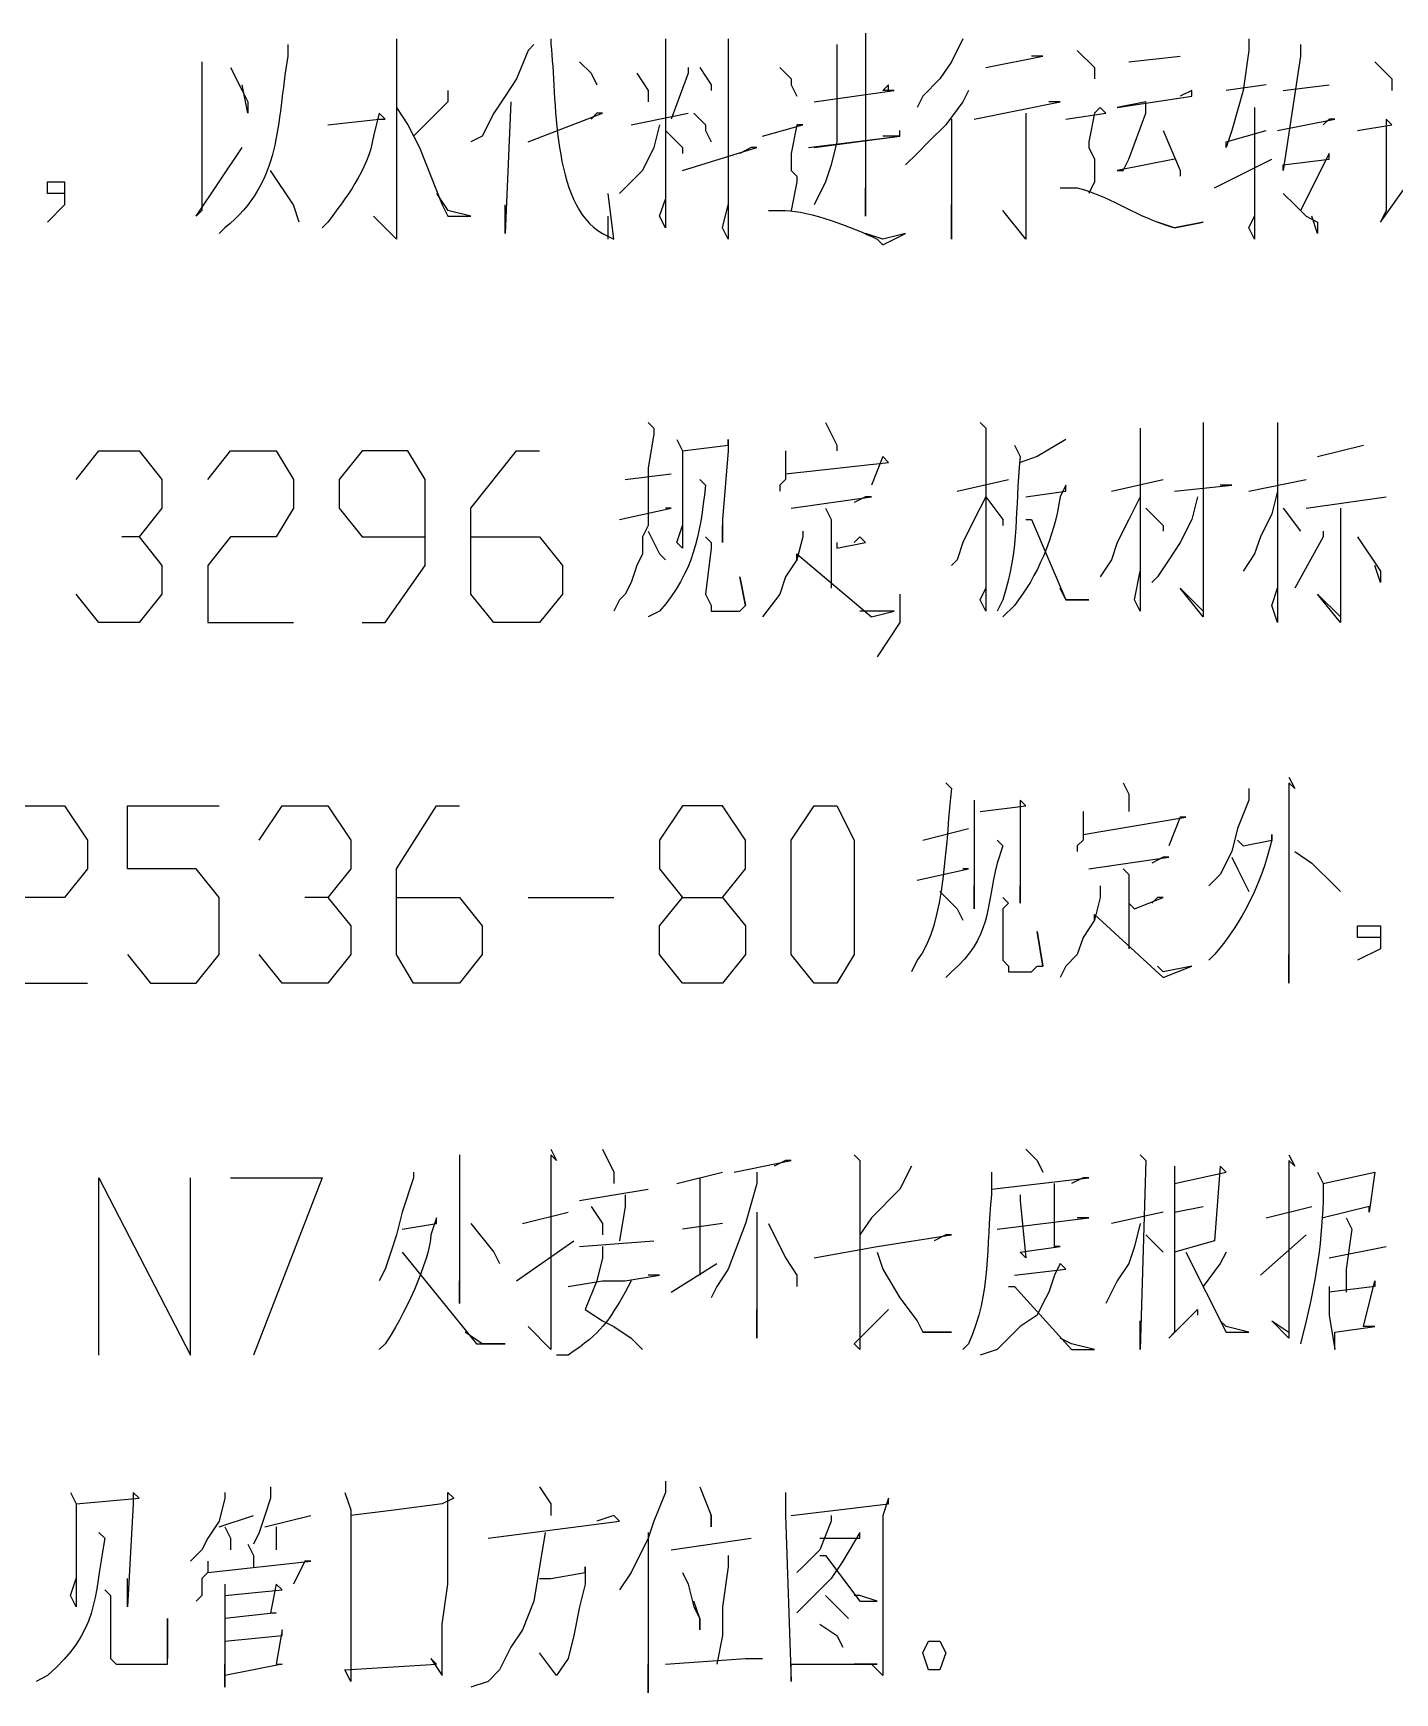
# Model space of a CAD drawing. Header units: millimetres. Extents: x -2210 to 6171, y -6737 to 5572.
# Drawn here: x 4277 to 4740, y 3238 to 3802 of the extents above; entities that cross this region are included whole.
import ezdxf

# ---------------------------------------------------------------- set-up
doc = ezdxf.new("R2010")
doc.units = ezdxf.units.MM
doc.layers.add('1', color=7, linetype='Continuous')

msp = doc.modelspace()

# ---------------------------------------------------------------- linework, layer by layer
at = {"layer": '1', "color": 0, "lineweight": 25}
for points in [[(4400.77, 3799.76), (4400.77, 3795.87), (4400.77, 3739.45), (4400.77, 3733.61), (4400.77, 3731.67), (4392.99, 3739.45), (4400.77, 3731.67)], [(4447.46, 3797.81), (4445.52, 3795.87), (4441.62, 3786.14), (4437.73, 3780.3), (4433.84, 3774.47), (4429.95, 3766.68), (4426.06, 3764.74)], [(4492.21, 3799.76), (4492.21, 3795.87), (4492.21, 3735.56), (4490.26, 3739.45), (4492.21, 3745.28)], [(4513.61, 3799.76), (4513.61, 3795.87), (4513.61, 3731.67), (4511.66, 3735.56), (4513.61, 3743.34)], [(4550.57, 3797.81), (4550.57, 3764.74), (4548.63, 3756.96), (4546.68, 3751.12), (4542.79, 3743.34)], [(4560.3, 3801.7), (4560.3, 3797.81), (4560.3, 3739.45), (4560.3, 3743.34), (4560.3, 3749.17)], [(4593.38, 3799.76), (4589.48, 3791.98), (4585.59, 3786.14), (4579.76, 3780.3), (4577.81, 3776.41)], [(4690.65, 3799.76), (4690.65, 3795.87), (4688.71, 3782.25), (4684.81, 3768.63), (4682.87, 3762.79), (4682.87, 3764.74), (4696.49, 3768.63)], [(4708.16, 3797.81), (4708.16, 3793.92), (4702.32, 3755.01), (4702.32, 3756.96), (4717.89, 3758.9), (4717.89, 3760.85), (4708.16, 3741.39)], [(4334.62, 3791.98), (4334.62, 3790.03), (4334.62, 3741.39), (4332.67, 3739.45), (4348.24, 3762.79)], [(4463.02, 3791.98), (4466.92, 3788.09), (4468.86, 3784.19)], [(4601.16, 3790.03), (4620.61, 3793.92), (4618.67, 3793.92), (4616.72, 3793.92)], [(4632.29, 3795.87), (4638.12, 3790.03), (4638.12, 3786.14)], [(4649.8, 3791.98), (4667.31, 3793.92)], [(4733.45, 3791.98), (4737.34, 3788.09), (4739.29, 3786.14), (4739.29, 3782.25)], [(4344.35, 3790.03), (4348.24, 3782.25), (4350.18, 3778.36), (4350.18, 3774.47), (4348.24, 3784.19)], [(4482.48, 3788.09), (4486.37, 3782.25), (4486.37, 3778.36)], [(4499.99, 3790.03), (4499.99, 3788.09), (4494.15, 3772.52)], [(4503.88, 3790.03), (4507.77, 3784.19), (4507.77, 3782.25)], [(4531.12, 3790.03), (4535.01, 3786.14), (4535.01, 3784.19)], [(4418.28, 3782.25), (4418.28, 3778.36), (4406.6, 3766.68)], [(4535.01, 3784.19), (4536.95, 3780.3)], [(4542.79, 3778.36), (4570.03, 3782.25), (4568.08, 3782.25), (4568.08, 3784.19), (4566.14, 3782.25)], [(4542.79, 3778.36), (4570.03, 3782.25), (4568.08, 3782.25), (4566.14, 3782.25)], [(4595.32, 3782.25), (4593.38, 3778.36), (4587.54, 3770.58), (4581.7, 3764.74), (4577.81, 3760.85), (4573.92, 3756.96)], [(4655.63, 3778.36), (4645.9, 3776.41), (4671.2, 3780.3), (4671.2, 3782.25), (4667.31, 3780.3)], [(4696.49, 3784.19), (4682.87, 3782.25)], [(4702.32, 3782.25), (4717.89, 3784.19)], [(4400.77, 3776.41), (4404.66, 3770.58), (4408.55, 3762.79), (4412.44, 3753.07), (4416.33, 3743.34), (4418.28, 3739.45), (4426.06, 3739.45), (4418.28, 3741.39)], [(4439.68, 3778.36), (4437.73, 3733.61), (4437.73, 3735.56), (4437.73, 3743.34)], [(4597.27, 3772.52), (4626.45, 3778.36), (4624.5, 3778.36), (4624.5, 3778.36), (4622.56, 3778.36)], [(4628.39, 3772.52), (4642.01, 3774.47), (4640.07, 3776.41), (4638.12, 3774.47), (4636.18, 3764.74), (4636.18, 3762.79), (4636.18, 3762.79), (4638.12, 3758.9), (4638.12, 3755.01), (4638.12, 3751.12), (4636.18, 3747.23)], [(4665.36, 3758.9), (4645.9, 3755.01), (4647.85, 3755.01), (4649.8, 3758.9), (4655.63, 3774.47), (4655.63, 3778.36)], [(4692.6, 3776.41), (4692.6, 3731.67), (4690.65, 3735.56), (4692.6, 3739.45)], [(4445.52, 3764.74), (4470.81, 3774.47), (4468.86, 3774.47), (4466.92, 3772.52)], [(4490.26, 3770.58), (4488.32, 3762.79), (4484.43, 3755.01), (4480.53, 3751.12), (4476.64, 3747.23)], [(4480.53, 3770.58), (4499.99, 3774.47)], [(4501.94, 3774.47), (4505.83, 3770.58), (4505.83, 3768.63), (4507.77, 3764.74)], [(4525.28, 3766.68), (4538.9, 3770.58), (4536.95, 3770.58), (4535.01, 3760.85), (4535.01, 3758.9), (4535.01, 3756.96), (4535.01, 3755.01), (4536.95, 3753.07), (4536.95, 3751.12), (4535.01, 3741.39)], [(4589.48, 3772.52), (4589.48, 3731.67), (4589.48, 3735.56), (4589.48, 3743.34)], [(4614.78, 3774.47), (4614.78, 3731.67), (4606.99, 3741.39)], [(4700.38, 3768.63), (4719.83, 3772.52), (4717.89, 3772.52), (4715.94, 3770.58)], [(4727.62, 3768.63), (4739.29, 3770.58), (4737.34, 3772.52), (4737.34, 3741.39), (4735.4, 3737.5), (4745.13, 3751.12)], [(4492.21, 3768.63), (4498.04, 3762.79), (4498.04, 3760.85)], [(4540.85, 3762.79), (4571.97, 3766.68), (4570.03, 3766.68), (4566.14, 3766.68)], [(4542.79, 3762.79), (4571.97, 3766.68), (4571.97, 3768.63)], [(4661.47, 3768.63), (4667.31, 3755.01), (4667.31, 3753.07)], [(4498.04, 3755.01), (4523.34, 3762.79), (4521.39, 3762.79), (4517.5, 3760.85)], [(4678.98, 3749.17), (4698.43, 3758.9)], [(4367.69, 3737.5), (4365.75, 3743.34), (4357.97, 3755.01)], [(4287.93, 3747.23), (4282.09, 3747.23), (4282.09, 3751.12), (4287.93, 3751.12), (4287.93, 3743.34), (4282.09, 3737.5)], [(4414.39, 3747.23), (4418.28, 3741.39)], [(4702.32, 3747.23), (4706.22, 3743.34), (4710.11, 3739.45), (4714, 3737.5), (4714, 3735.56), (4714, 3733.61), (4712.05, 3739.45)], [(4472.75, 3731.67), (4472.75, 3739.45)], [(4486.37, 3669.41), (4488.32, 3667.46), (4488.32, 3665.52), (4486.37, 3653.84), (4486.37, 3646.06), (4486.37, 3640.23), (4486.37, 3634.39), (4484.43, 3630.5), (4484.43, 3624.66), (4482.48, 3620.77), (4480.53, 3614.93), (4478.59, 3611.04), (4476.64, 3609.1), (4474.7, 3605.21)], [(4546.68, 3669.41), (4550.57, 3661.63), (4550.57, 3659.68)], [(4599.21, 3669.41), (4601.16, 3667.46), (4601.16, 3667.46), (4601.16, 3605.21), (4599.21, 3609.1), (4601.16, 3612.99)], [(4653.69, 3667.46), (4653.69, 3665.52), (4653.69, 3605.21), (4651.74, 3609.1), (4653.69, 3618.82)], [(4675.09, 3669.41), (4675.09, 3605.21), (4675.09, 3603.26), (4667.31, 3612.99), (4675.09, 3605.21)], [(4700.38, 3669.41), (4700.38, 3611.04), (4700.38, 3601.31), (4698.43, 3607.15), (4700.38, 3612.99)], [(4496.1, 3663.57), (4498.04, 3659.68), (4498.04, 3626.61), (4496.1, 3628.55), (4498.04, 3634.39)], [(4498.04, 3659.68), (4513.61, 3661.63), (4513.61, 3663.57), (4513.61, 3659.68), (4511.66, 3636.33), (4511.66, 3628.55), (4511.66, 3632.44), (4511.66, 3634.39)], [(4628.39, 3663.57), (4618.67, 3657.74), (4612.83, 3655.79)], [(4291.82, 3649.95), (4299.6, 3659.68), (4313.22, 3659.68), (4321, 3649.95), (4321, 3640.23), (4313.22, 3630.5), (4307.38, 3630.5)], [(4336.57, 3649.95), (4344.35, 3659.68), (4359.91, 3659.68), (4365.75, 3649.95), (4365.75, 3640.23), (4359.91, 3630.5), (4344.35, 3630.5), (4336.57, 3620.77), (4336.57, 3601.31), (4365.75, 3601.31)], [(4389.09, 3601.31), (4396.88, 3601.31), (4410.5, 3620.77), (4410.5, 3649.95), (4404.66, 3659.68), (4389.09, 3659.68), (4381.31, 3649.95), (4381.31, 3640.23), (4389.09, 3630.5), (4410.5, 3630.5)], [(4426.06, 3630.5), (4449.41, 3630.5), (4457.19, 3620.77), (4457.19, 3611.04), (4449.41, 3601.31), (4433.84, 3601.31), (4426.06, 3611.04), (4426.06, 3640.23), (4441.62, 3659.68), (4449.41, 3659.68)], [(4533.06, 3659.68), (4533.06, 3655.79), (4533.06, 3651.9), (4533.06, 3649.95), (4531.12, 3648.01), (4531.12, 3646.06)], [(4533.06, 3651.9), (4568.08, 3655.79), (4566.14, 3657.74), (4562.25, 3648.01)], [(4714, 3657.74), (4729.56, 3661.63)], [(4478.59, 3649.95), (4494.15, 3651.9)], [(4591.43, 3646.06), (4608.94, 3649.95)], [(4643.96, 3646.06), (4661.47, 3649.95)], [(4665.36, 3646.06), (4684.81, 3648.01), (4684.81, 3648.01), (4680.92, 3648.01)], [(4700.38, 3646.06), (4698.43, 3638.28), (4694.54, 3630.5), (4692.6, 3624.66), (4688.71, 3618.82)], [(4690.65, 3646.06), (4710.11, 3649.95)], [(4476.64, 3636.33), (4494.15, 3640.23), (4492.21, 3640.23), (4492.21, 3640.23)], [(4535.01, 3640.23), (4562.25, 3644.12), (4560.3, 3644.12), (4556.41, 3642.17)], [(4546.68, 3640.23), (4548.63, 3636.33), (4548.63, 3612.99)], [(4601.16, 3644.12), (4597.27, 3636.33), (4593.38, 3628.55), (4591.43, 3622.72), (4589.48, 3620.77)], [(4601.16, 3644.12), (4606.99, 3636.33), (4606.99, 3634.39)], [(4653.69, 3644.12), (4649.8, 3636.33), (4645.9, 3628.55), (4643.96, 3622.72), (4640.07, 3616.88)], [(4655.63, 3640.23), (4661.47, 3634.39), (4661.47, 3632.44)], [(4673.14, 3644.12), (4671.2, 3636.33), (4667.31, 3628.55), (4663.41, 3622.72), (4659.52, 3616.88), (4657.58, 3614.93)], [(4702.32, 3640.23), (4708.16, 3632.44)], [(4710.11, 3640.23), (4737.34, 3644.12)], [(4721.78, 3640.23), (4721.78, 3638.28), (4721.78, 3609.1), (4721.78, 3603.26), (4721.78, 3601.31), (4714, 3611.04), (4721.78, 3603.26)], [(4614.78, 3636.33), (4616.72, 3636.33), (4628.39, 3609.1), (4636.18, 3609.1), (4628.39, 3609.1), (4626.45, 3612.99)], [(4313.22, 3630.5), (4321, 3620.77), (4321, 3611.04), (4313.22, 3601.31), (4299.6, 3601.31), (4291.82, 3611.04)], [(4486.37, 3632.44), (4490.26, 3624.66), (4492.21, 3622.72)], [(4505.83, 3630.5), (4507.77, 3628.55), (4507.77, 3626.61), (4505.83, 3611.04), (4507.77, 3607.15), (4507.77, 3605.21), (4515.55, 3605.21), (4517.5, 3605.21), (4519.45, 3607.15), (4517.5, 3616.88), (4519.45, 3607.15)], [(4538.9, 3632.44), (4538.9, 3630.5), (4536.95, 3622.72), (4533.06, 3616.88), (4531.12, 3611.04), (4525.28, 3603.26)], [(4550.57, 3628.55), (4550.57, 3626.61), (4560.3, 3628.55), (4558.36, 3630.5), (4556.41, 3628.55)], [(4715.94, 3632.44), (4715.94, 3630.5), (4706.22, 3612.99)], [(4727.62, 3630.5), (4735.4, 3618.82), (4735.4, 3614.93), (4733.45, 3620.77)], [(4536.95, 3622.72), (4536.95, 3624.66), (4562.25, 3603.26), (4570.03, 3605.21), (4562.25, 3605.21), (4558.36, 3605.21)], [(4571.97, 3611.04), (4571.97, 3601.31), (4564.19, 3589.64)], [(4647.85, 3546.84), (4649.8, 3542.95), (4649.8, 3539.06), (4649.8, 3537.11)], [(4690.65, 3544.89), (4690.65, 3541), (4686.76, 3531.28), (4684.81, 3523.49), (4680.92, 3515.71), (4677.03, 3511.82)], [(4704.27, 3548.79), (4706.22, 3544.89), (4704.27, 3546.84), (4704.27, 3478.75), (4704.27, 3482.64), (4704.27, 3488.47)], [(4264.58, 3527.38), (4272.36, 3539.06), (4287.93, 3539.06), (4295.71, 3527.38), (4295.71, 3517.66), (4287.93, 3507.93), (4272.36, 3507.93), (4264.58, 3498.2), (4264.58, 3478.75), (4295.71, 3478.75)], [(4309.33, 3488.47), (4317.11, 3478.75), (4332.67, 3478.75), (4340.46, 3488.47), (4340.46, 3507.93), (4332.67, 3517.66), (4309.33, 3517.66), (4309.33, 3539.06), (4340.46, 3539.06)], [(4354.08, 3527.38), (4361.86, 3539.06), (4377.42, 3539.06), (4385.2, 3527.38), (4385.2, 3517.66), (4377.42, 3507.93), (4369.64, 3507.93)], [(4400.77, 3507.93), (4422.17, 3507.93), (4429.95, 3498.2), (4429.95, 3488.47), (4422.17, 3478.75), (4406.6, 3478.75), (4400.77, 3488.47), (4400.77, 3517.66), (4414.39, 3539.06), (4422.17, 3539.06)], [(4498.04, 3478.75), (4490.26, 3488.47), (4490.26, 3498.2), (4498.04, 3507.93), (4511.66, 3507.93), (4519.45, 3517.66), (4519.45, 3527.38), (4511.66, 3539.06), (4498.04, 3539.06), (4490.26, 3527.38), (4490.26, 3517.66), (4498.04, 3507.93)], [(4542.79, 3478.75), (4535.01, 3488.47), (4535.01, 3527.38), (4542.79, 3539.06), (4550.57, 3539.06), (4556.41, 3527.38), (4556.41, 3488.47), (4550.57, 3478.75), (4542.79, 3478.75)], [(4597.27, 3541), (4597.27, 3504.04), (4597.27, 3511.82)], [(4599.21, 3537.11), (4614.78, 3539.06), (4612.83, 3541), (4612.83, 3539.06), (4612.83, 3515.71), (4612.83, 3505.98), (4612.83, 3511.82)], [(4634.23, 3537.11), (4634.23, 3531.28), (4634.23, 3527.38), (4632.29, 3525.44), (4632.29, 3523.49)], [(4634.23, 3529.33), (4669.25, 3535.17), (4667.31, 3535.17), (4663.41, 3525.44)], [(4579.76, 3527.38), (4595.32, 3531.28)], [(4636.18, 3517.66), (4663.41, 3521.55), (4661.47, 3521.55), (4657.58, 3519.6)], [(4684.81, 3521.55), (4686.76, 3517.66), (4688.71, 3513.77), (4690.65, 3509.88)], [(4706.22, 3523.49), (4712.05, 3519.6), (4719.83, 3511.82), (4721.78, 3509.88)], [(4577.81, 3513.77), (4595.32, 3517.66), (4593.38, 3517.66), (4593.38, 3517.66)], [(4647.85, 3517.66), (4649.8, 3515.71), (4649.8, 3490.42)], [(4585.59, 3509.88), (4591.43, 3504.04), (4593.38, 3500.15)], [(4640.07, 3511.82), (4640.07, 3507.93), (4638.12, 3500.15), (4634.23, 3494.31), (4632.29, 3488.47), (4628.39, 3484.58), (4626.45, 3480.69)], [(4377.42, 3507.93), (4385.2, 3498.2), (4385.2, 3488.47), (4377.42, 3478.75), (4361.86, 3478.75), (4354.08, 3488.47)], [(4445.52, 3507.93), (4474.7, 3507.93)], [(4511.66, 3507.93), (4519.45, 3498.2), (4519.45, 3488.47), (4511.66, 3478.75), (4498.04, 3478.75)], [(4606.99, 3507.93), (4608.94, 3505.98), (4606.99, 3504.04), (4606.99, 3486.53), (4608.94, 3484.58), (4608.94, 3482.64), (4616.72, 3482.64), (4618.67, 3484.58), (4620.61, 3484.58), (4618.67, 3496.26), (4620.61, 3484.58)], [(4649.8, 3505.98), (4651.74, 3504.04), (4661.47, 3507.93), (4659.52, 3507.93), (4657.58, 3505.98)], [(4638.12, 3500.15), (4638.12, 3502.09), (4661.47, 3480.69), (4671.2, 3484.58), (4661.47, 3482.64), (4659.52, 3484.58)], [(4735.4, 3494.31), (4727.62, 3494.31), (4727.62, 3498.2), (4735.4, 3498.2), (4735.4, 3490.42), (4727.62, 3486.53)], [(4422.17, 3420.38), (4422.17, 3418.44), (4422.17, 3414.54), (4422.17, 3369.8), (4422.17, 3371.74), (4422.17, 3377.58)], [(4453.3, 3422.33), (4455.24, 3418.44), (4453.3, 3420.38), (4453.3, 3375.63), (4453.3, 3356.18), (4453.3, 3354.23), (4445.52, 3362.02), (4453.3, 3354.23)], [(4470.81, 3422.33), (4474.7, 3414.54), (4474.7, 3410.65)], [(4556.41, 3420.38), (4558.36, 3418.44), (4558.36, 3354.23), (4556.41, 3356.18), (4568.08, 3367.85)], [(4614.78, 3422.33), (4618.67, 3418.44), (4620.61, 3414.54)], [(4653.69, 3420.38), (4655.63, 3418.44), (4653.69, 3354.23), (4653.69, 3358.12), (4653.69, 3363.96)], [(4704.27, 3420.38), (4706.22, 3416.49), (4704.27, 3418.44), (4704.27, 3360.07), (4704.27, 3358.12), (4698.43, 3363.96), (4704.27, 3360.07)], [(4406.6, 3414.54), (4406.6, 3412.6), (4402.71, 3400.93), (4400.77, 3393.14), (4398.82, 3387.31), (4396.88, 3381.47), (4394.93, 3377.58)], [(4496.1, 3410.65), (4511.66, 3414.54)], [(4523.34, 3414.54), (4523.34, 3410.65), (4519.45, 3397.03), (4513.61, 3381.47), (4509.72, 3375.63), (4507.77, 3371.74)], [(4515.55, 3414.54), (4535.01, 3418.44), (4533.06, 3418.44), (4529.17, 3416.49)], [(4575.87, 3416.49), (4571.97, 3408.71), (4562.25, 3398.98), (4558.36, 3393.14)], [(4665.36, 3410.65), (4682.87, 3414.54), (4680.92, 3416.49), (4678.98, 3391.2), (4678.98, 3391.2), (4665.36, 3387.31)], [(4715.94, 3410.65), (4733.45, 3414.54), (4733.45, 3414.54), (4731.51, 3400.93), (4731.51, 3402.87), (4715.94, 3398.98)], [(4299.6, 3352.29), (4299.6, 3412.6), (4330.73, 3352.29), (4330.73, 3412.6)], [(4344.35, 3412.6), (4375.48, 3412.6), (4352.13, 3352.29)], [(4463.02, 3404.82), (4486.37, 3408.71)], [(4503.88, 3412.6), (4503.88, 3379.52)], [(4603.1, 3408.71), (4636.18, 3412.6), (4634.23, 3412.6), (4630.34, 3410.65)], [(4612.83, 3406.76), (4612.83, 3404.82), (4614.78, 3385.36), (4612.83, 3387.31), (4626.45, 3389.25), (4624.5, 3389.25), (4624.5, 3406.76), (4624.5, 3410.65)], [(4466.92, 3402.87), (4470.81, 3397.03), (4470.81, 3393.14)], [(4478.59, 3406.76), (4478.59, 3402.87), (4476.64, 3391.2)], [(4665.36, 3400.93), (4675.09, 3402.87)], [(4696.49, 3398.98), (4712.05, 3402.87)], [(4426.06, 3397.03), (4426.06, 3397.03), (4433.84, 3387.31), (4435.79, 3383.42)], [(4443.57, 3397.03), (4459.13, 3400.93)], [(4511.66, 3397.03), (4498.04, 3395.09)], [(4523.34, 3400.93), (4523.34, 3397.03), (4523.34, 3358.12), (4523.34, 3362.02), (4523.34, 3367.85)], [(4527.23, 3397.03), (4533.06, 3385.36), (4536.95, 3379.52), (4536.95, 3375.63)], [(4605.05, 3395.09), (4636.18, 3398.98), (4634.23, 3398.98), (4632.29, 3398.98)], [(4653.69, 3397.03), (4651.74, 3389.25), (4649.8, 3383.42), (4645.9, 3377.58), (4643.96, 3373.69), (4642.01, 3369.8)], [(4661.47, 3400.93), (4643.96, 3397.03)], [(4723.73, 3398.98), (4725.67, 3395.09), (4723.73, 3381.47), (4723.73, 3373.69)], [(4441.62, 3377.58), (4461.08, 3391.2)], [(4463.02, 3389.25), (4488.32, 3391.2)], [(4542.79, 3385.36), (4564.19, 3389.25), (4589.48, 3393.14), (4587.54, 3393.14), (4583.65, 3391.2)], [(4655.63, 3393.14), (4659.52, 3389.25), (4661.47, 3387.31)], [(4694.54, 3379.52), (4710.11, 3393.14)], [(4402.71, 3387.31), (4428.01, 3356.18), (4437.73, 3356.18), (4429.95, 3356.18), (4424.11, 3360.07)], [(4470.81, 3389.25), (4470.81, 3385.36), (4468.86, 3377.58), (4464.97, 3367.85), (4470.81, 3363.96), (4474.7, 3362.02), (4480.53, 3358.12), (4484.43, 3354.23)], [(4564.19, 3387.31), (4566.14, 3381.47), (4571.97, 3371.74), (4577.81, 3363.96), (4579.76, 3360.07), (4589.48, 3360.07), (4579.76, 3360.07)], [(4669.25, 3387.31), (4682.87, 3360.07), (4690.65, 3360.07), (4682.87, 3362.02), (4680.92, 3363.96)], [(4682.87, 3387.31), (4680.92, 3383.42), (4675.09, 3375.63)], [(4717.89, 3385.36), (4737.34, 3389.25)], [(4494.15, 3373.69), (4509.72, 3383.42)], [(4610.88, 3379.52), (4628.39, 3381.47), (4626.45, 3383.42), (4624.5, 3379.52), (4622.56, 3373.69), (4620.61, 3369.8), (4618.67, 3365.91), (4618.67, 3365.91), (4612.83, 3362.02), (4608.94, 3358.12), (4605.05, 3354.23), (4599.21, 3352.29)], [(4459.13, 3375.63), (4470.81, 3377.58), (4478.59, 3377.58), (4490.26, 3379.52), (4488.32, 3379.52), (4486.37, 3379.52)], [(4608.94, 3375.63), (4610.88, 3375.63), (4630.34, 3354.23), (4638.12, 3354.23), (4638.12, 3354.23), (4630.34, 3356.18), (4626.45, 3358.12)], [(4717.89, 3375.63), (4717.89, 3371.74), (4717.89, 3365.91), (4719.83, 3354.23), (4719.83, 3360.07), (4733.45, 3362.02), (4729.56, 3362.02), (4733.45, 3377.58), (4733.45, 3375.63), (4717.89, 3373.69)], [(4577.81, 3363.96), (4579.76, 3360.07)], [(4357.97, 3307.54), (4357.97, 3303.65), (4356.02, 3297.81), (4354.08, 3291.98), (4352.13, 3288.09)], [(4449.41, 3307.54), (4453.3, 3301.7), (4453.3, 3297.81)], [(4492.21, 3309.49), (4492.21, 3305.59), (4488.32, 3295.87), (4486.37, 3290.03), (4480.53, 3278.36), (4476.64, 3272.52)], [(4503.88, 3307.54), (4507.77, 3297.81), (4507.77, 3293.92), (4507.77, 3297.81)], [(4289.87, 3305.59), (4291.82, 3301.7), (4291.82, 3266.68), (4289.87, 3270.58), (4291.82, 3276.41)], [(4291.82, 3301.7), (4313.22, 3303.65), (4311.27, 3305.59), (4311.27, 3301.7), (4309.33, 3266.68), (4309.33, 3270.58), (4309.33, 3276.41)], [(4342.4, 3305.59), (4342.4, 3303.65), (4340.46, 3295.87), (4336.57, 3290.03), (4336.57, 3290.03), (4334.62, 3286.14), (4330.73, 3282.25)], [(4383.26, 3305.59), (4385.2, 3299.76), (4385.2, 3255.01), (4385.2, 3241.39), (4383.26, 3245.28), (4414.39, 3247.23), (4412.44, 3249.17), (4416.33, 3243.34), (4416.33, 3251.12), (4416.33, 3260.85), (4418.28, 3274.47), (4418.28, 3305.59), (4420.22, 3303.65), (4416.33, 3301.7), (4400.77, 3299.76), (4400.77, 3299.76), (4385.2, 3297.81)], [(4533.06, 3305.59), (4533.06, 3297.81), (4535.01, 3241.39), (4535.01, 3247.23), (4564.19, 3247.23), (4562.25, 3247.23), (4556.41, 3247.23)], [(4535.01, 3297.81), (4568.08, 3301.7), (4568.08, 3303.65), (4566.14, 3297.81), (4566.14, 3249.17), (4566.14, 3243.34), (4562.25, 3247.23)], [(4340.46, 3293.92), (4352.13, 3297.81)], [(4356.02, 3293.92), (4371.59, 3297.81)], [(4431.9, 3290.03), (4476.64, 3295.87), (4474.7, 3297.81), (4468.86, 3295.87)], [(4548.63, 3297.81), (4548.63, 3295.87), (4544.74, 3286.14), (4538.9, 3280.3), (4536.95, 3278.36)], [(4342.4, 3293.92), (4344.35, 3290.03), (4344.35, 3286.14)], [(4359.91, 3293.92), (4359.91, 3290.03), (4359.91, 3286.14)], [(4451.35, 3291.98), (4449.41, 3280.3), (4447.46, 3268.63), (4443.57, 3258.9), (4439.68, 3253.07), (4435.79, 3245.28), (4431.9, 3241.39), (4426.06, 3239.45)], [(4486.37, 3291.98), (4486.37, 3237.5), (4486.37, 3243.34), (4486.37, 3247.23)], [(4494.15, 3286.14), (4521.39, 3290.03)], [(4544.74, 3290.03), (4546.68, 3290.03), (4558.36, 3290.03), (4558.36, 3291.98), (4552.52, 3282.25), (4548.63, 3276.41), (4544.74, 3272.52), (4540.85, 3268.63), (4536.95, 3264.74)], [(4350.18, 3288.09), (4352.13, 3284.19), (4352.13, 3280.3)], [(4513.61, 3284.19), (4513.61, 3280.3), (4511.66, 3266.68), (4511.66, 3256.96), (4509.72, 3247.23)], [(4544.74, 3284.19), (4546.68, 3284.19), (4558.36, 3268.63), (4564.19, 3268.63), (4558.36, 3270.58), (4556.41, 3270.58)], [(4336.57, 3282.25), (4336.57, 3278.36), (4334.62, 3276.41), (4334.62, 3270.58), (4332.67, 3268.63)], [(4336.57, 3278.36), (4371.59, 3282.25), (4369.64, 3282.25), (4365.75, 3274.47)], [(4449.41, 3276.41), (4453.3, 3276.41), (4464.97, 3278.36), (4464.97, 3280.3), (4464.97, 3274.47), (4463.02, 3266.68), (4461.08, 3256.96), (4459.13, 3249.17), (4455.24, 3243.34), (4449.41, 3251.12)], [(4498.04, 3278.36), (4499.99, 3274.47), (4501.94, 3266.68), (4503.88, 3262.79), (4503.88, 3258.9), (4503.88, 3262.79), (4501.94, 3268.63)], [(4301.55, 3272.52), (4303.49, 3270.58), (4303.49, 3270.58), (4303.49, 3253.07), (4303.49, 3249.17), (4305.44, 3247.23), (4305.44, 3247.23), (4309.33, 3247.23), (4313.22, 3247.23), (4321, 3247.23), (4322.95, 3247.23), (4322.95, 3249.17), (4322.95, 3262.79), (4322.95, 3249.17)], [(4342.4, 3274.47), (4342.4, 3270.58), (4342.4, 3258.9), (4342.4, 3239.45), (4342.4, 3243.34), (4342.4, 3247.23)], [(4342.4, 3270.58), (4361.86, 3272.52), (4359.91, 3274.47), (4357.97, 3264.74), (4359.91, 3264.74), (4342.4, 3262.79)], [(4546.68, 3270.58), (4550.57, 3266.68), (4554.46, 3262.79)], [(4342.4, 3255.01), (4361.86, 3256.96), (4361.86, 3258.9), (4359.91, 3247.23), (4361.86, 3247.23), (4342.4, 3243.34)], [(4544.74, 3260.85), (4550.57, 3256.96), (4552.52, 3253.07)], [(4585.59, 3255.01), (4587.54, 3251.12), (4585.59, 3245.28), (4581.7, 3245.28), (4579.76, 3251.12), (4581.7, 3255.01), (4585.59, 3255.01)], [(4492.21, 3247.23), (4519.45, 3249.17), (4525.28, 3249.17)]]:
    msp.add_lwpolyline(points, dxfattribs=at)
for points, knots in [([(4363.8, 3797.81), (4363.8, 3797.81), (4363.8, 3793.92), (4363.8, 3793.92), (4359.91, 3770.58), (4361.86, 3751.12), (4342.4, 3735.56), (4342.4, 3735.56), (4340.46, 3733.61), (4340.46, 3733.61)], [0, 0, 0, 0, 1, 1, 1, 2, 2, 2, 3, 3, 3, 3]), ([(4453.3, 3799.76), (4453.3, 3799.76), (4453.3, 3797.81), (4453.3, 3797.81), (4455.24, 3780.3), (4453.3, 3743.34), (4470.81, 3733.61), (4470.81, 3733.61), (4474.7, 3731.67), (4474.7, 3731.67), (4474.7, 3731.67), (4472.75, 3747.23), (4472.75, 3747.23)], [0, 0, 0, 0, 1, 1, 1, 2, 2, 2, 3, 3, 3, 4, 4, 4, 4]), ([(4377.42, 3770.58), (4377.42, 3770.58), (4394.93, 3772.52), (4394.93, 3772.52), (4394.93, 3772.52), (4396.88, 3772.52), (4396.88, 3772.52), (4396.88, 3772.52), (4394.93, 3774.47), (4394.93, 3774.47), (4394.93, 3774.47), (4392.99, 3766.68), (4392.99, 3766.68), (4391.04, 3755.01), (4383.26, 3745.28), (4377.42, 3737.5), (4377.42, 3737.5), (4375.48, 3735.56), (4375.48, 3735.56)], [0, 0, 0, 0, 1, 1, 1, 2, 2, 2, 3, 3, 3, 4, 4, 4, 5, 5, 5, 6, 6, 6, 6]), ([(4626.45, 3749.17), (4626.45, 3749.17), (4632.29, 3749.17), (4632.29, 3749.17), (4645.9, 3745.28), (4651.74, 3739.45), (4665.36, 3735.56), (4665.36, 3735.56), (4675.09, 3737.5), (4675.09, 3737.5), (4675.09, 3737.5), (4665.36, 3735.56), (4665.36, 3735.56), (4665.36, 3735.56), (4659.52, 3737.5), (4659.52, 3737.5)], [0, 0, 0, 0, 1, 1, 1, 2, 2, 2, 3, 3, 3, 4, 4, 4, 5, 5, 5, 5]), ([(4527.23, 3741.39), (4527.23, 3741.39), (4533.06, 3741.39), (4533.06, 3741.39), (4540.85, 3741.39), (4556.41, 3735.56), (4564.19, 3731.67), (4564.19, 3731.67), (4566.14, 3729.72), (4566.14, 3729.72), (4566.14, 3729.72), (4573.92, 3733.61), (4573.92, 3733.61), (4573.92, 3733.61), (4566.14, 3731.67), (4566.14, 3731.67), (4566.14, 3731.67), (4560.3, 3733.61), (4560.3, 3733.61)], [0, 0, 0, 0, 1, 1, 1, 2, 2, 2, 3, 3, 3, 4, 4, 4, 5, 5, 5, 6, 6, 6, 6]), ([(4610.88, 3661.63), (4610.88, 3661.63), (4612.83, 3657.74), (4612.83, 3657.74), (4610.88, 3638.28), (4612.83, 3628.55), (4606.99, 3609.1), (4606.99, 3609.1), (4605.05, 3605.21), (4605.05, 3605.21)], [0, 0, 0, 0, 1, 1, 1, 2, 2, 2, 3, 3, 3, 3]), ([(4503.88, 3649.95), (4503.88, 3649.95), (4505.83, 3648.01), (4505.83, 3648.01), (4503.88, 3630.5), (4501.94, 3618.82), (4490.26, 3605.21), (4490.26, 3605.21), (4486.37, 3603.26), (4486.37, 3603.26)], [0, 0, 0, 0, 1, 1, 1, 2, 2, 2, 3, 3, 3, 3]), ([(4614.78, 3644.12), (4614.78, 3644.12), (4628.39, 3646.06), (4628.39, 3646.06), (4628.39, 3646.06), (4628.39, 3648.01), (4628.39, 3648.01), (4628.39, 3648.01), (4626.45, 3644.12), (4626.45, 3644.12), (4624.5, 3630.5), (4618.67, 3616.88), (4610.88, 3607.15), (4610.88, 3607.15), (4606.99, 3603.26), (4606.99, 3603.26)], [0, 0, 0, 0, 1, 1, 1, 2, 2, 2, 3, 3, 3, 4, 4, 4, 5, 5, 5, 5]), ([(4587.54, 3546.84), (4587.54, 3546.84), (4589.48, 3544.89), (4589.48, 3544.89), (4587.54, 3529.33), (4587.54, 3498.2), (4577.81, 3486.53), (4577.81, 3486.53), (4575.87, 3482.64), (4575.87, 3482.64)], [0, 0, 0, 0, 1, 1, 1, 2, 2, 2, 3, 3, 3, 3]), ([(4605.05, 3527.38), (4605.05, 3527.38), (4606.99, 3525.44), (4606.99, 3525.44), (4606.99, 3525.44), (4605.05, 3519.6), (4605.05, 3519.6), (4601.16, 3504.04), (4603.1, 3494.31), (4589.48, 3482.64), (4589.48, 3482.64), (4587.54, 3480.69), (4587.54, 3480.69)], [0, 0, 0, 0, 1, 1, 1, 2, 2, 2, 3, 3, 3, 4, 4, 4, 4]), ([(4686.76, 3527.38), (4686.76, 3527.38), (4688.71, 3525.44), (4688.71, 3525.44), (4688.71, 3525.44), (4698.43, 3527.38), (4698.43, 3527.38), (4698.43, 3527.38), (4698.43, 3529.33), (4698.43, 3529.33), (4698.43, 3529.33), (4698.43, 3527.38), (4698.43, 3527.38), (4694.54, 3511.82), (4688.71, 3500.15), (4678.98, 3488.47), (4678.98, 3488.47), (4677.03, 3486.53), (4677.03, 3486.53)], [0, 0, 0, 0, 1, 1, 1, 2, 2, 2, 3, 3, 3, 4, 4, 4, 5, 5, 5, 6, 6, 6, 6]), ([(4603.1, 3414.54), (4603.1, 3414.54), (4603.1, 3406.76), (4603.1, 3406.76), (4601.16, 3389.25), (4603.1, 3373.69), (4595.32, 3356.18), (4595.32, 3356.18), (4593.38, 3354.23), (4593.38, 3354.23)], [0, 0, 0, 0, 1, 1, 1, 2, 2, 2, 3, 3, 3, 3]), ([(4665.36, 3416.49), (4665.36, 3416.49), (4665.36, 3412.6), (4665.36, 3412.6), (4665.36, 3395.09), (4665.36, 3377.58), (4665.36, 3360.07), (4665.36, 3360.07), (4663.41, 3358.12), (4663.41, 3358.12), (4663.41, 3358.12), (4673.14, 3367.85), (4673.14, 3367.85), (4673.14, 3367.85), (4673.14, 3365.91), (4673.14, 3365.91)], [0, 0, 0, 0, 1, 1, 1, 2, 2, 2, 3, 3, 3, 4, 4, 4, 5, 5, 5, 5]), ([(4714, 3414.54), (4714, 3414.54), (4715.94, 3410.65), (4715.94, 3410.65), (4715.94, 3395.09), (4714, 3379.52), (4710.11, 3363.96), (4710.11, 3363.96), (4708.16, 3356.18), (4708.16, 3356.18)], [0, 0, 0, 0, 1, 1, 1, 2, 2, 2, 3, 3, 3, 3]), ([(4402.71, 3395.09), (4402.71, 3395.09), (4414.39, 3397.03), (4414.39, 3397.03), (4414.39, 3397.03), (4414.39, 3398.98), (4414.39, 3398.98), (4414.39, 3398.98), (4412.44, 3393.14), (4412.44, 3393.14), (4412.44, 3385.36), (4402.71, 3363.96), (4396.88, 3356.18), (4396.88, 3356.18), (4394.93, 3354.23), (4394.93, 3354.23)], [0, 0, 0, 0, 1, 1, 1, 2, 2, 2, 3, 3, 3, 4, 4, 4, 5, 5, 5, 5]), ([(4480.53, 3377.58), (4480.53, 3377.58), (4478.59, 3373.69), (4478.59, 3373.69), (4472.75, 3363.96), (4470.81, 3360.07), (4459.13, 3352.29), (4459.13, 3352.29), (4455.24, 3352.29), (4455.24, 3352.29)], [0, 0, 0, 0, 1, 1, 1, 2, 2, 2, 3, 3, 3, 3]), ([(4299.6, 3291.98), (4299.6, 3291.98), (4301.55, 3290.03), (4301.55, 3290.03), (4297.66, 3268.63), (4299.6, 3258.9), (4282.09, 3243.34), (4282.09, 3243.34), (4278.2, 3241.39), (4278.2, 3241.39)], [0, 0, 0, 0, 1, 1, 1, 2, 2, 2, 3, 3, 3, 3])]:
    msp.add_open_spline(points, degree=3, knots=knots, dxfattribs=at)

doc.saveas('drawing.dxf')
